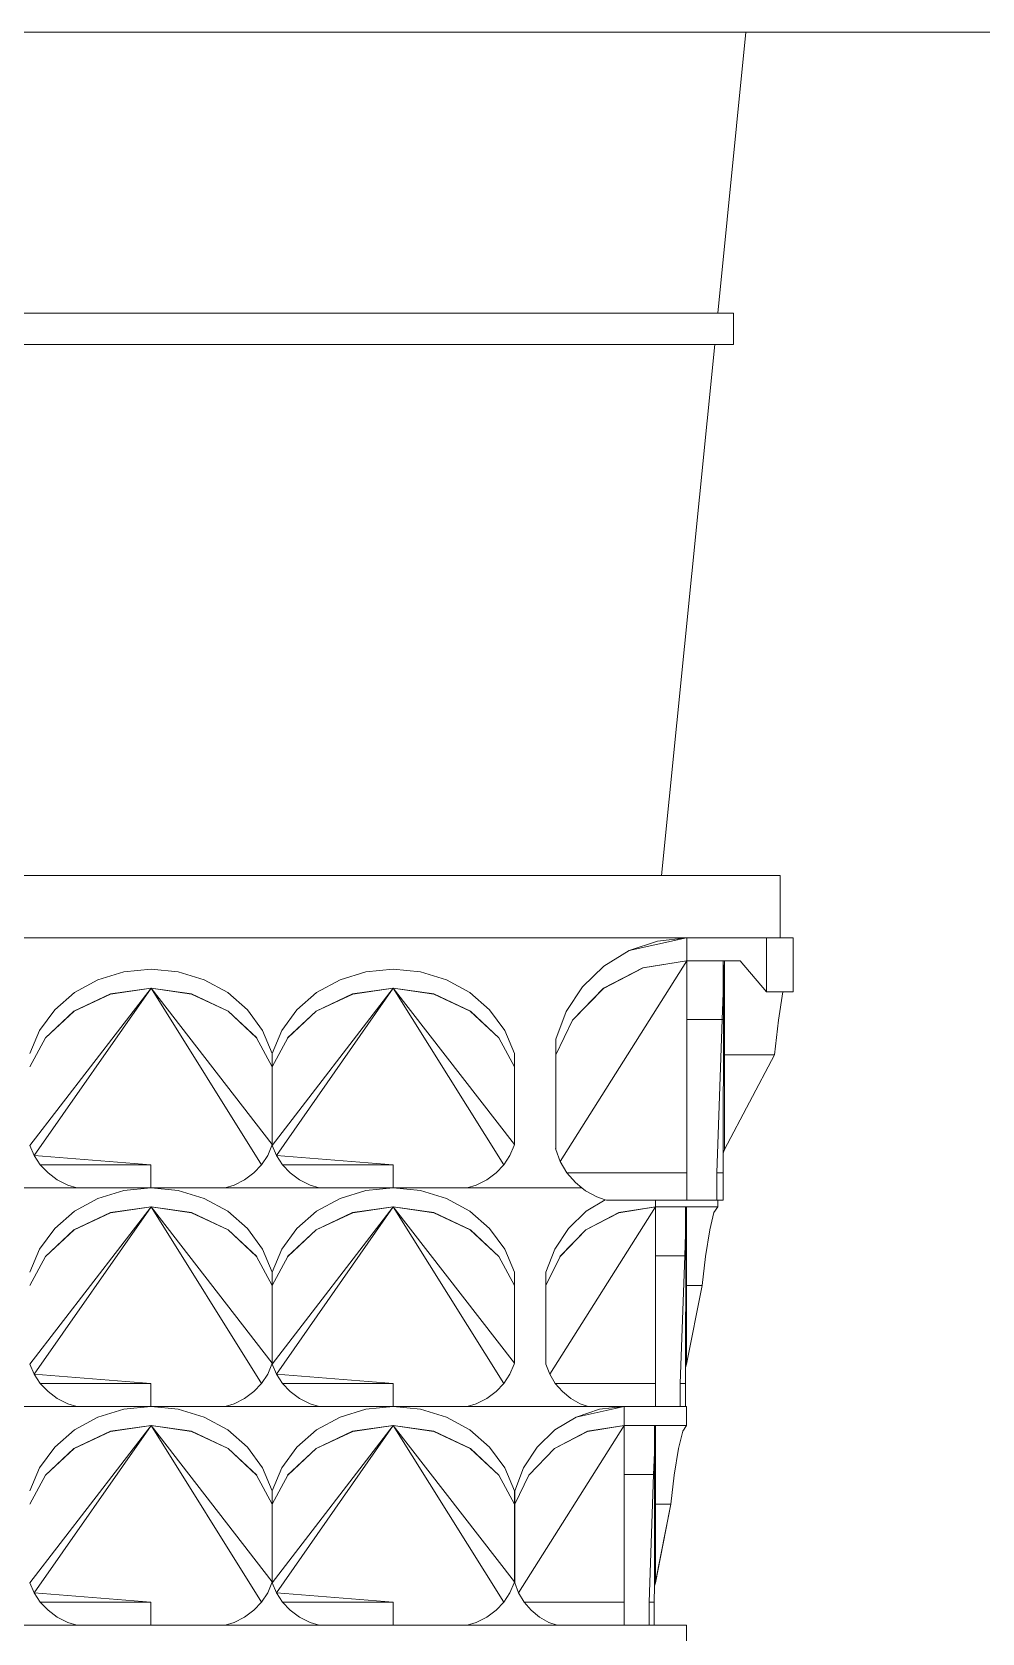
# Model space of a CAD drawing. Header units: millimetres. Extents: x -667 to -468, y -723 to -475.
# Drawn here: x -613.1814 to -612.9381, y -487.9549 to -487.5449 of the extents above; entities that cross this region are included whole.
import ezdxf

# ---------------------------------------------------------------- set-up
doc = ezdxf.new("R2010")
doc.units = ezdxf.units.MM
doc.layers.add('dinding', color=36, linetype='Continuous', lineweight=9)

msp = doc.modelspace()

# ---------------------------------------------------------------- linework, layer by layer
at = {"layer": 'dinding'}
for p, q in [((-613.36496, -487.54493), (-612.99856, -487.54493)), ((-612.99856, -487.54493), (-613.00576, -487.61693)), ((-612.88976, -487.54493), (-612.99856, -487.54493)), ((-613.35776, -487.61693), (-613.00576, -487.61693)), ((-613.00576, -487.61693), (-613.00176, -487.61693)), ((-613.00176, -487.62493), (-613.00176, -487.61693)), ((-613.35696, -487.62493), (-613.00656, -487.62493)), ((-613.00656, -487.62493), (-613.02016, -487.76093)), ((-613.00656, -487.62493), (-613.00176, -487.62493)), ((-613.34336, -487.76093), (-613.02016, -487.76093)), ((-613.02016, -487.76093), (-612.98976, -487.76093)), ((-612.98976, -487.77693), (-612.98976, -487.76093)), ((-613.34973, -487.77694), (-613.01376, -487.77693)), ((-613.02843, -487.78018), (-613.01376, -487.77693)), ((-613.01376, -487.77693), (-613.02123, -487.77774)), ((-613.01366, -487.77693), (-613.01376, -487.77693)), ((-613.01366, -487.77693), (-613.01366, -487.78276)), ((-613.01366, -487.77693), (-612.99326, -487.77693)), ((-612.99326, -487.7907), (-612.99326, -487.77693)), ((-612.99326, -487.77693), (-612.98976, -487.77693)), ((-612.98976, -487.77693), (-612.98646, -487.77693)), ((-612.98646, -487.77693), (-612.98646, -487.79075)), ((-613.02843, -487.78018), (-613.03492, -487.78414)), ((-613.02123, -487.77774), (-613.02843, -487.78018)), ((-613.1509, -487.78493), (-613.15789, -487.78561)), ((-613.14392, -487.78561), (-613.1509, -487.78493)), ((-613.08887, -487.78493), (-613.09586, -487.78561)), ((-613.08188, -487.78561), (-613.08887, -487.78493)), ((-613.0461, -487.83419), (-613.01366, -487.78276)), ((-613.03492, -487.78414), (-613.04039, -487.78942)), ((-613.02493, -487.78455), (-613.03505, -487.7898)), ((-613.02491, -487.78457), (-613.03502, -487.78984)), ((-613.01376, -487.78277), (-613.02493, -487.78455)), ((-613.01376, -487.78277), (-613.02491, -487.78457)), ((-613.01376, -487.78277), (-613.01376, -487.78274)), ((-613.01366, -487.78276), (-613.01376, -487.78277)), ((-613.01366, -487.78276), (-613.01367, -487.79062)), ((-613.00435, -487.78276), (-613.01366, -487.78276)), ((-613.00406, -487.78277), (-613.00436, -487.79043)), ((-613.00435, -487.78276), (-613.00435, -487.78958)), ((-613.00406, -487.78277), (-613.00435, -487.78276)), ((-613.00434, -487.79782), (-613.00406, -487.78277)), ((-613.00009, -487.78276), (-613.00406, -487.78277)), ((-613.00406, -487.78277), (-613.00406, -487.80691)), ((-613.00006, -487.78276), (-613.00009, -487.78276)), ((-612.99329, -487.7907), (-613.00006, -487.78276)), ((-613.16454, -487.78764), (-613.17053, -487.79094)), ((-613.15789, -487.78561), (-613.16454, -487.78764)), ((-613.13727, -487.78764), (-613.14392, -487.78561)), ((-613.13128, -487.79094), (-613.13727, -487.78764)), ((-613.10251, -487.78764), (-613.10849, -487.79094)), ((-613.09586, -487.78561), (-613.10251, -487.78764)), ((-613.07524, -487.78764), (-613.08188, -487.78561)), ((-613.06925, -487.79094), (-613.07524, -487.78764)), ((-613.18192, -487.83006), (-613.1509, -487.78979)), ((-613.18085, -487.83265), (-613.1509, -487.78979)), ((-613.17053, -487.79094), (-613.17557, -487.79534)), ((-613.16131, -487.79128), (-613.17064, -487.79566)), ((-613.16129, -487.7913), (-613.17062, -487.79569)), ((-613.1509, -487.78979), (-613.16131, -487.79128)), ((-613.16129, -487.7913), (-613.16131, -487.79128)), ((-613.1509, -487.78979), (-613.16129, -487.7913)), ((-613.1405, -487.79128), (-613.1509, -487.78979)), ((-613.14052, -487.7913), (-613.1509, -487.78979)), ((-613.1509, -487.78979), (-613.12258, -487.83503)), ((-613.1509, -487.78979), (-613.11989, -487.82979)), ((-613.14052, -487.7913), (-613.1405, -487.79128)), ((-613.13119, -487.79569), (-613.14052, -487.7913)), ((-613.13117, -487.79566), (-613.1405, -487.79128)), ((-613.12624, -487.79534), (-613.13128, -487.79094)), ((-613.11989, -487.83006), (-613.08887, -487.78979)), ((-613.11881, -487.83265), (-613.08887, -487.78979)), ((-613.10849, -487.79094), (-613.11354, -487.79534)), ((-613.09927, -487.79128), (-613.10861, -487.79566)), ((-613.09926, -487.7913), (-613.10859, -487.79569)), ((-613.08887, -487.78979), (-613.09927, -487.79128)), ((-613.09926, -487.7913), (-613.09927, -487.79128)), ((-613.08887, -487.78979), (-613.09926, -487.7913)), ((-613.07847, -487.79128), (-613.08887, -487.78979)), ((-613.07849, -487.7913), (-613.08887, -487.78979)), ((-613.08887, -487.78979), (-613.06055, -487.83503)), ((-613.08887, -487.78979), (-613.05786, -487.82979)), ((-613.07849, -487.7913), (-613.07847, -487.79128)), ((-613.06916, -487.79569), (-613.07849, -487.7913)), ((-613.06913, -487.79566), (-613.07847, -487.79128)), ((-613.0642, -487.79534), (-613.06925, -487.79094)), ((-613.04039, -487.78942), (-613.04457, -487.79577)), ((-613.03505, -487.7898), (-613.04298, -487.79799)), ((-613.03502, -487.78984), (-613.04296, -487.79801)), ((-613.01367, -487.79067), (-613.01367, -487.79062)), ((-613.01367, -487.79783), (-613.01367, -487.79067)), ((-613.00436, -487.79102), (-613.00462, -487.79782)), ((-613.00435, -487.79099), (-613.00436, -487.79043)), ((-613.00435, -487.79099), (-613.00436, -487.79102)), ((-613.00436, -487.79102), (-613.00434, -487.79782)), ((-612.99329, -487.79076), (-612.99329, -487.7907)), ((-612.99326, -487.79076), (-612.99329, -487.79076)), ((-612.99326, -487.79076), (-612.99326, -487.7907)), ((-612.99326, -487.79076), (-612.98911, -487.79076)), ((-612.98911, -487.79076), (-612.99026, -487.79799)), ((-612.98911, -487.79076), (-612.98646, -487.79075)), ((-613.17557, -487.79534), (-613.17943, -487.80063)), ((-613.17064, -487.79566), (-613.17796, -487.80248)), ((-613.17062, -487.79569), (-613.17795, -487.8025)), ((-613.17062, -487.79569), (-613.17064, -487.79566)), ((-613.13119, -487.79569), (-613.13117, -487.79566)), ((-613.12386, -487.8025), (-613.13119, -487.79569)), ((-613.12384, -487.80248), (-613.13117, -487.79566)), ((-613.12238, -487.80063), (-613.12624, -487.79534)), ((-613.11354, -487.79534), (-613.1174, -487.80063)), ((-613.10861, -487.79566), (-613.11593, -487.80248)), ((-613.10859, -487.79569), (-613.11591, -487.8025)), ((-613.10859, -487.79569), (-613.10861, -487.79566)), ((-613.06916, -487.79569), (-613.06913, -487.79566)), ((-613.06183, -487.8025), (-613.06916, -487.79569)), ((-613.06181, -487.80248), (-613.06913, -487.79566)), ((-613.06034, -487.80063), (-613.0642, -487.79534)), ((-613.04457, -487.79577), (-613.04726, -487.80289)), ((-613.17943, -487.80063), (-613.18192, -487.80656)), ((-613.11989, -487.80656), (-613.12238, -487.80063)), ((-613.1174, -487.80063), (-613.11989, -487.80656)), ((-613.05786, -487.80656), (-613.06034, -487.80063)), ((-613.04298, -487.79799), (-613.04726, -487.8069)), ((-613.04726, -487.8069), (-613.04296, -487.79801)), ((-613.01369, -487.83705), (-613.01367, -487.79783)), ((-613.00462, -487.79782), (-613.01367, -487.79783)), ((-613.00462, -487.79782), (-613.00599, -487.83705)), ((-613.00462, -487.79782), (-613.00434, -487.79782)), ((-613.00434, -487.79782), (-613.00437, -487.83209)), ((-612.99026, -487.79799), (-612.99126, -487.80691)), ((-613.17795, -487.8025), (-613.18192, -487.80991)), ((-613.17795, -487.8025), (-613.17796, -487.80248)), ((-613.12386, -487.8025), (-613.12384, -487.80248)), ((-613.11989, -487.80991), (-613.12386, -487.8025)), ((-613.11591, -487.8025), (-613.11989, -487.80991)), ((-613.11591, -487.8025), (-613.11593, -487.80248)), ((-613.06183, -487.8025), (-613.06181, -487.80248)), ((-613.05786, -487.80991), (-613.06183, -487.8025)), ((-613.04726, -487.8069), (-613.04726, -487.80289)), ((-613.11989, -487.80991), (-613.11989, -487.80656)), ((-613.05786, -487.80991), (-613.05786, -487.80656)), ((-613.04726, -487.8069), (-613.04727, -487.83108)), ((-612.99126, -487.80691), (-613.00407, -487.83109)), ((-613.00407, -487.83109), (-613.00406, -487.80691)), ((-613.00406, -487.80691), (-612.99126, -487.80691)), ((-613.11989, -487.82979), (-613.11989, -487.80991)), ((-613.05786, -487.82979), (-613.05786, -487.80991)), ((-613.18085, -487.83265), (-613.18192, -487.83006)), ((-613.12101, -487.83266), (-613.11994, -487.83006)), ((-613.11994, -487.83006), (-613.11989, -487.82979)), ((-613.11989, -487.83006), (-613.11992, -487.82993)), ((-613.11989, -487.83006), (-613.11989, -487.82979)), ((-613.11881, -487.83265), (-613.11989, -487.83006)), ((-613.05898, -487.83266), (-613.05791, -487.83006)), ((-613.05791, -487.83006), (-613.05786, -487.82979)), ((-613.17928, -487.83503), (-613.18085, -487.83265)), ((-613.18085, -487.83265), (-613.15093, -487.83503)), ((-613.12258, -487.83503), (-613.12101, -487.83266)), ((-613.11725, -487.83503), (-613.11881, -487.83265)), ((-613.11881, -487.83265), (-613.0889, -487.83503)), ((-613.06055, -487.83503), (-613.05898, -487.83266)), ((-613.04727, -487.83108), (-613.04733, -487.83076)), ((-613.0461, -487.83419), (-613.04727, -487.83108)), ((-613.04441, -487.83705), (-613.0461, -487.83419)), ((-613.00437, -487.83209), (-613.00438, -487.83705)), ((-613.00437, -487.83209), (-613.00407, -487.83109)), ((-613.17728, -487.83713), (-613.17928, -487.83503)), ((-613.17928, -487.83503), (-613.15093, -487.83503)), ((-613.17491, -487.83887), (-613.17728, -487.83713)), ((-613.15093, -487.83503), (-613.15093, -487.84093)), ((-613.12696, -487.83887), (-613.12458, -487.83713)), ((-613.12458, -487.83713), (-613.12258, -487.83503)), ((-613.11525, -487.83713), (-613.11725, -487.83503)), ((-613.11725, -487.83503), (-613.0889, -487.83503)), ((-613.11287, -487.83887), (-613.11525, -487.83713)), ((-613.0889, -487.83503), (-613.0889, -487.84093)), ((-613.06493, -487.83887), (-613.06255, -487.83713)), ((-613.06255, -487.83713), (-613.06055, -487.83503)), ((-613.04224, -487.83956), (-613.04441, -487.83705)), ((-613.04441, -487.83705), (-613.01369, -487.83705)), ((-613.01367, -487.84413), (-613.01369, -487.83705)), ((-613.00599, -487.83705), (-613.00599, -487.84413)), ((-613.00599, -487.83705), (-613.00438, -487.83705)), ((-613.00438, -487.83705), (-613.00438, -487.84413)), ((-613.19398, -487.84093), (-613.16992, -487.84093)), ((-613.17223, -487.84021), (-613.17491, -487.83887)), ((-613.16992, -487.84093), (-613.17223, -487.84021)), ((-613.15093, -487.84093), (-613.16992, -487.84093)), ((-613.15789, -487.84161), (-613.16454, -487.84364)), ((-613.15093, -487.84093), (-613.15789, -487.84161)), ((-613.1509, -487.84093), (-613.15093, -487.84093)), ((-613.14392, -487.84161), (-613.1509, -487.84093)), ((-613.13195, -487.84093), (-613.1509, -487.84093)), ((-613.13727, -487.84364), (-613.14392, -487.84161)), ((-613.13195, -487.84093), (-613.12964, -487.84021)), ((-613.13195, -487.84093), (-613.10788, -487.84093)), ((-613.12964, -487.84021), (-613.12696, -487.83887)), ((-613.11019, -487.84021), (-613.11287, -487.83887)), ((-613.10788, -487.84093), (-613.11019, -487.84021)), ((-613.0889, -487.84093), (-613.10788, -487.84093)), ((-613.09586, -487.84161), (-613.10251, -487.84364)), ((-613.0889, -487.84093), (-613.09586, -487.84161)), ((-613.08887, -487.84093), (-613.0889, -487.84093)), ((-613.08188, -487.84161), (-613.08887, -487.84093)), ((-613.06992, -487.84093), (-613.08887, -487.84093)), ((-613.07524, -487.84364), (-613.08188, -487.84161)), ((-613.06992, -487.84093), (-613.0676, -487.84021)), ((-613.06992, -487.84093), (-613.04056, -487.84093)), ((-613.0676, -487.84021), (-613.06493, -487.83887)), ((-613.04056, -487.84093), (-613.04224, -487.83956)), ((-613.03967, -487.84166), (-613.04056, -487.84093)), ((-613.03677, -487.84327), (-613.03967, -487.84166)), ((-613.18192, -487.88606), (-613.1509, -487.84579)), ((-613.18085, -487.88865), (-613.1509, -487.84579)), ((-613.16454, -487.84364), (-613.17053, -487.84694)), ((-613.1509, -487.84579), (-613.16131, -487.84728)), ((-613.1509, -487.84579), (-613.16129, -487.8473)), ((-613.1405, -487.84728), (-613.1509, -487.84579)), ((-613.14052, -487.8473), (-613.1509, -487.84579)), ((-613.1509, -487.84579), (-613.12258, -487.89103)), ((-613.1509, -487.84579), (-613.11989, -487.88579)), ((-613.13128, -487.84694), (-613.13727, -487.84364)), ((-613.11989, -487.88606), (-613.08887, -487.84579)), ((-613.11881, -487.88865), (-613.08887, -487.84579)), ((-613.10251, -487.84364), (-613.10849, -487.84694)), ((-613.08887, -487.84579), (-613.09927, -487.84728)), ((-613.08887, -487.84579), (-613.09926, -487.8473)), ((-613.07847, -487.84728), (-613.08887, -487.84579)), ((-613.07849, -487.8473), (-613.08887, -487.84579)), ((-613.08887, -487.84579), (-613.06055, -487.89103)), ((-613.08887, -487.84579), (-613.05786, -487.88579)), ((-613.06925, -487.84694), (-613.07524, -487.84364)), ((-613.0488, -487.88866), (-613.02176, -487.84579)), ((-613.03464, -487.844), (-613.03947, -487.84694)), ((-613.03464, -487.844), (-613.03677, -487.84327)), ((-613.03426, -487.84413), (-613.03464, -487.844)), ((-613.02176, -487.84413), (-613.03426, -487.84413)), ((-613.02176, -487.84579), (-613.03115, -487.84728)), ((-613.02176, -487.84579), (-613.03113, -487.8473)), ((-613.02176, -487.84413), (-613.02176, -487.84579)), ((-613.01367, -487.84413), (-613.02176, -487.84413)), ((-613.02176, -487.84579), (-613.02176, -487.85234)), ((-613.014, -487.84579), (-613.02176, -487.84579)), ((-613.014, -487.84579), (-613.014, -487.85147)), ((-613.01376, -487.84579), (-613.014, -487.84579)), ((-613.01376, -487.84579), (-613.014, -487.85218)), ((-613.01399, -487.85834), (-613.01376, -487.84579)), ((-613.00576, -487.84579), (-613.01376, -487.84579)), ((-613.01376, -487.84579), (-613.01376, -487.86591)), ((-613.00599, -487.84413), (-613.01367, -487.84413)), ((-613.00576, -487.84579), (-613.00674, -487.84728)), ((-613.00599, -487.84413), (-613.00576, -487.84413)), ((-613.00576, -487.84413), (-613.00576, -487.84579)), ((-613.00576, -487.84413), (-613.00438, -487.84413)), ((-613.17053, -487.84694), (-613.17557, -487.85134)), ((-613.16131, -487.84728), (-613.17064, -487.85166)), ((-613.16129, -487.8473), (-613.17062, -487.85169)), ((-613.16129, -487.8473), (-613.16131, -487.84728)), ((-613.14052, -487.8473), (-613.1405, -487.84728)), ((-613.13119, -487.85169), (-613.14052, -487.8473)), ((-613.13117, -487.85166), (-613.1405, -487.84728)), ((-613.12624, -487.85134), (-613.13128, -487.84694)), ((-613.10849, -487.84694), (-613.11354, -487.85134)), ((-613.09927, -487.84728), (-613.10861, -487.85166)), ((-613.09926, -487.8473), (-613.10859, -487.85169)), ((-613.09926, -487.8473), (-613.09927, -487.84728)), ((-613.07849, -487.8473), (-613.07847, -487.84728)), ((-613.06916, -487.85169), (-613.07849, -487.8473)), ((-613.06913, -487.85166), (-613.07847, -487.84728)), ((-613.0642, -487.85134), (-613.06925, -487.84694)), ((-613.03947, -487.84694), (-613.04403, -487.85134)), ((-613.03115, -487.84728), (-613.03958, -487.85166)), ((-613.03113, -487.8473), (-613.03956, -487.85169)), ((-613.00674, -487.84728), (-613.00783, -487.85166)), ((-613.17557, -487.85134), (-613.17943, -487.85663)), ((-613.17064, -487.85166), (-613.17796, -487.85848)), ((-613.17062, -487.85169), (-613.17795, -487.8585)), ((-613.17062, -487.85169), (-613.17064, -487.85166)), ((-613.13119, -487.85169), (-613.13117, -487.85166)), ((-613.12386, -487.8585), (-613.13119, -487.85169)), ((-613.12384, -487.85848), (-613.13117, -487.85166)), ((-613.12238, -487.85663), (-613.12624, -487.85134)), ((-613.11354, -487.85134), (-613.1174, -487.85663)), ((-613.10861, -487.85166), (-613.11593, -487.85848)), ((-613.10859, -487.85169), (-613.11591, -487.8585)), ((-613.10859, -487.85169), (-613.10861, -487.85166)), ((-613.06916, -487.85169), (-613.06913, -487.85166)), ((-613.06183, -487.8585), (-613.06916, -487.85169)), ((-613.06181, -487.85848), (-613.06913, -487.85166)), ((-613.06034, -487.85663), (-613.0642, -487.85134)), ((-613.04403, -487.85134), (-613.04751, -487.85663)), ((-613.03958, -487.85166), (-613.04619, -487.85848)), ((-613.03956, -487.85169), (-613.04617, -487.8585)), ((-613.02176, -487.85238), (-613.02176, -487.85234)), ((-613.02176, -487.85835), (-613.02176, -487.85238)), ((-613.014, -487.85267), (-613.01422, -487.85834)), ((-613.014, -487.85265), (-613.014, -487.85218)), ((-613.014, -487.85265), (-613.014, -487.85267)), ((-613.014, -487.85267), (-613.01399, -487.85834)), ((-613.00783, -487.85166), (-613.00892, -487.85848)), ((-613.17943, -487.85663), (-613.18192, -487.86256)), ((-613.17795, -487.8585), (-613.18192, -487.86591)), ((-613.17795, -487.8585), (-613.17796, -487.85848)), ((-613.12386, -487.8585), (-613.12384, -487.85848)), ((-613.11989, -487.86591), (-613.12386, -487.8585)), ((-613.11989, -487.86256), (-613.12238, -487.85663)), ((-613.1174, -487.85663), (-613.11989, -487.86256)), ((-613.11591, -487.8585), (-613.11989, -487.86591)), ((-613.11591, -487.8585), (-613.11593, -487.85848)), ((-613.06183, -487.8585), (-613.06181, -487.85848)), ((-613.05786, -487.86591), (-613.06183, -487.8585)), ((-613.05786, -487.86256), (-613.06034, -487.85663)), ((-613.04751, -487.85663), (-613.04976, -487.86256)), ((-613.04617, -487.8585), (-613.04976, -487.86591)), ((-613.04619, -487.85848), (-613.04617, -487.8585)), ((-613.01422, -487.85834), (-613.02176, -487.85835)), ((-613.02176, -487.89103), (-613.02176, -487.85835)), ((-613.01422, -487.85834), (-613.01536, -487.89104)), ((-613.01422, -487.85834), (-613.01399, -487.85834)), ((-613.01399, -487.85834), (-613.01401, -487.8869)), ((-613.00892, -487.85848), (-613.00976, -487.86591)), ((-613.11989, -487.86591), (-613.11989, -487.86256)), ((-613.05786, -487.86591), (-613.05786, -487.86256)), ((-613.04976, -487.86591), (-613.04976, -487.86256)), ((-613.11989, -487.88579), (-613.11989, -487.86591)), ((-613.05786, -487.88579), (-613.05786, -487.86591)), ((-613.04976, -487.86591), (-613.04976, -487.88606)), ((-613.01376, -487.86591), (-613.00976, -487.86591)), ((-613.00976, -487.86591), (-613.01376, -487.88606)), ((-613.01376, -487.88606), (-613.01376, -487.86591)), ((-613.18085, -487.88865), (-613.18192, -487.88606)), ((-613.12101, -487.88866), (-613.11994, -487.88606)), ((-613.11994, -487.88606), (-613.11989, -487.88579)), ((-613.11989, -487.88606), (-613.11992, -487.88593)), ((-613.11989, -487.88606), (-613.11989, -487.88579)), ((-613.11881, -487.88865), (-613.11989, -487.88606)), ((-613.05898, -487.88866), (-613.05791, -487.88606)), ((-613.05791, -487.88606), (-613.05786, -487.88579)), ((-613.0488, -487.88866), (-613.04976, -487.88606)), ((-613.01401, -487.8869), (-613.01402, -487.89104)), ((-613.01401, -487.8869), (-613.01376, -487.88606)), ((-613.17928, -487.89103), (-613.18085, -487.88865)), ((-613.18085, -487.88865), (-613.15093, -487.89103)), ((-613.17728, -487.89313), (-613.17928, -487.89103)), ((-613.17928, -487.89103), (-613.15093, -487.89103)), ((-613.15093, -487.89103), (-613.15093, -487.89693)), ((-613.12458, -487.89313), (-613.12258, -487.89103)), ((-613.12258, -487.89103), (-613.12101, -487.88866)), ((-613.11725, -487.89103), (-613.11881, -487.88865)), ((-613.11881, -487.88865), (-613.0889, -487.89103)), ((-613.11525, -487.89313), (-613.11725, -487.89103)), ((-613.11725, -487.89103), (-613.0889, -487.89103)), ((-613.0889, -487.89103), (-613.0889, -487.89693)), ((-613.06255, -487.89313), (-613.06055, -487.89103)), ((-613.06055, -487.89103), (-613.05898, -487.88866)), ((-613.0488, -487.88866), (-613.04738, -487.89103)), ((-613.04557, -487.89313), (-613.04738, -487.89103)), ((-613.04738, -487.89103), (-613.02176, -487.89103)), ((-613.02176, -487.89693), (-613.02176, -487.89103)), ((-613.01536, -487.89104), (-613.01536, -487.89693)), ((-613.01536, -487.89104), (-613.01402, -487.89104)), ((-613.01402, -487.89104), (-613.01402, -487.89693)), ((-613.17491, -487.89487), (-613.17728, -487.89313)), ((-613.17223, -487.89622), (-613.17491, -487.89487)), ((-613.12964, -487.89622), (-613.12696, -487.89487)), ((-613.12696, -487.89487), (-613.12458, -487.89313)), ((-613.11287, -487.89487), (-613.11525, -487.89313)), ((-613.11019, -487.89622), (-613.11287, -487.89487)), ((-613.0676, -487.89622), (-613.06493, -487.89487)), ((-613.06493, -487.89487), (-613.06255, -487.89313)), ((-613.04342, -487.89487), (-613.04557, -487.89313)), ((-613.04101, -487.89622), (-613.04342, -487.89487)), ((-613.19398, -487.89693), (-613.16992, -487.89693)), ((-613.16992, -487.89693), (-613.17223, -487.89622)), ((-613.16454, -487.89964), (-613.17053, -487.90294)), ((-613.15093, -487.89693), (-613.16992, -487.89693)), ((-613.15789, -487.89761), (-613.16454, -487.89964)), ((-613.15093, -487.89693), (-613.15789, -487.89761)), ((-613.1509, -487.89693), (-613.15093, -487.89693)), ((-613.14392, -487.89761), (-613.1509, -487.89693)), ((-613.13195, -487.89693), (-613.1509, -487.89693)), ((-613.13727, -487.89964), (-613.14392, -487.89761)), ((-613.13128, -487.90294), (-613.13727, -487.89964)), ((-613.13195, -487.89693), (-613.12964, -487.89622)), ((-613.13195, -487.89693), (-613.10788, -487.89693)), ((-613.10788, -487.89693), (-613.11019, -487.89622)), ((-613.10251, -487.89964), (-613.10849, -487.90294)), ((-613.0889, -487.89693), (-613.10788, -487.89693)), ((-613.09586, -487.89761), (-613.10251, -487.89964)), ((-613.0889, -487.89693), (-613.09586, -487.89761)), ((-613.08887, -487.89693), (-613.0889, -487.89693)), ((-613.08188, -487.89761), (-613.08887, -487.89693)), ((-613.06992, -487.89693), (-613.08887, -487.89693)), ((-613.07524, -487.89964), (-613.08188, -487.89761)), ((-613.06925, -487.90294), (-613.07524, -487.89964)), ((-613.06992, -487.89693), (-613.0676, -487.89622)), ((-613.06992, -487.89693), (-613.03892, -487.89693)), ((-613.04207, -487.89964), (-613.04747, -487.90294)), ((-613.04207, -487.89964), (-613.02976, -487.89693)), ((-613.03606, -487.89761), (-613.04207, -487.89964)), ((-613.03892, -487.89693), (-613.04101, -487.89622)), ((-613.03889, -487.89693), (-613.03892, -487.89693)), ((-613.03176, -487.89693), (-613.03889, -487.89693)), ((-613.02976, -487.89693), (-613.03606, -487.89761)), ((-613.02976, -487.89693), (-613.03176, -487.89693)), ((-613.02976, -487.89693), (-613.02976, -487.90179)), ((-613.02176, -487.89693), (-613.02976, -487.89693)), ((-613.01536, -487.89693), (-613.02176, -487.89693)), ((-613.01536, -487.89693), (-613.01402, -487.89693)), ((-613.01402, -487.89693), (-613.01376, -487.89693)), ((-613.01376, -487.89693), (-613.01376, -487.90179)), ((-613.18192, -487.94206), (-613.1509, -487.90179)), ((-613.18085, -487.94465), (-613.1509, -487.90179)), ((-613.17053, -487.90294), (-613.17557, -487.90734)), ((-613.16131, -487.90328), (-613.17064, -487.90766)), ((-613.16129, -487.9033), (-613.17062, -487.90769)), ((-613.1509, -487.90179), (-613.16131, -487.90328)), ((-613.16129, -487.9033), (-613.16131, -487.90328)), ((-613.1509, -487.90179), (-613.16129, -487.9033)), ((-613.1405, -487.90328), (-613.1509, -487.90179)), ((-613.14052, -487.9033), (-613.1509, -487.90179)), ((-613.1509, -487.90179), (-613.12258, -487.94703)), ((-613.1509, -487.90179), (-613.11989, -487.94179)), ((-613.14052, -487.9033), (-613.1405, -487.90328)), ((-613.13119, -487.90769), (-613.14052, -487.9033)), ((-613.13117, -487.90766), (-613.1405, -487.90328)), ((-613.12624, -487.90734), (-613.13128, -487.90294)), ((-613.11989, -487.94206), (-613.08887, -487.90179)), ((-613.11881, -487.94465), (-613.08887, -487.90179)), ((-613.10849, -487.90294), (-613.11354, -487.90734)), ((-613.09927, -487.90328), (-613.10861, -487.90766)), ((-613.09926, -487.9033), (-613.10859, -487.90769)), ((-613.08887, -487.90179), (-613.09927, -487.90328)), ((-613.09926, -487.9033), (-613.09927, -487.90328)), ((-613.08887, -487.90179), (-613.09926, -487.9033)), ((-613.07847, -487.90328), (-613.08887, -487.90179)), ((-613.07849, -487.9033), (-613.08887, -487.90179)), ((-613.08887, -487.90179), (-613.06055, -487.94703)), ((-613.08887, -487.90179), (-613.05786, -487.94179)), ((-613.07849, -487.9033), (-613.07847, -487.90328)), ((-613.06916, -487.90769), (-613.07849, -487.9033)), ((-613.06913, -487.90766), (-613.07847, -487.90328)), ((-613.0642, -487.90734), (-613.06925, -487.90294)), ((-613.05679, -487.94465), (-613.02976, -487.90179)), ((-613.04747, -487.90294), (-613.05203, -487.90734)), ((-613.03915, -487.90328), (-613.04758, -487.90766)), ((-613.03913, -487.9033), (-613.04756, -487.90769)), ((-613.02976, -487.90179), (-613.03915, -487.90328)), ((-613.02976, -487.90179), (-613.03913, -487.9033)), ((-613.022, -487.90179), (-613.02976, -487.90179)), ((-613.02976, -487.90179), (-613.02976, -487.90736)), ((-613.022, -487.90179), (-613.022, -487.90747)), ((-613.02176, -487.90179), (-613.022, -487.90179)), ((-613.02176, -487.90179), (-613.022, -487.90818)), ((-613.02199, -487.91434), (-613.02176, -487.90179)), ((-613.01376, -487.90179), (-613.02176, -487.90179)), ((-613.02176, -487.90179), (-613.02176, -487.92191)), ((-613.01474, -487.90328), (-613.01583, -487.90766)), ((-613.01376, -487.90179), (-613.01474, -487.90328)), ((-613.17557, -487.90734), (-613.17943, -487.91263)), ((-613.17064, -487.90766), (-613.17796, -487.91448)), ((-613.17062, -487.90769), (-613.17795, -487.9145)), ((-613.17062, -487.90769), (-613.17064, -487.90766)), ((-613.13119, -487.90769), (-613.13117, -487.90766)), ((-613.12386, -487.9145), (-613.13119, -487.90769)), ((-613.12384, -487.91448), (-613.13117, -487.90766)), ((-613.12238, -487.91263), (-613.12624, -487.90734)), ((-613.11354, -487.90734), (-613.1174, -487.91263)), ((-613.10861, -487.90766), (-613.11593, -487.91448)), ((-613.10859, -487.90769), (-613.11591, -487.9145)), ((-613.10859, -487.90769), (-613.10861, -487.90766)), ((-613.06916, -487.90769), (-613.06913, -487.90766)), ((-613.06183, -487.9145), (-613.06916, -487.90769)), ((-613.06181, -487.91448), (-613.06913, -487.90766)), ((-613.06034, -487.91263), (-613.0642, -487.90734)), ((-613.05203, -487.90734), (-613.05551, -487.91263)), ((-613.04758, -487.90766), (-613.05419, -487.91448)), ((-613.04756, -487.90769), (-613.05417, -487.9145)), ((-613.02976, -487.90834), (-613.02976, -487.90736)), ((-613.022, -487.90865), (-613.022, -487.90818)), ((-613.01583, -487.90766), (-613.01692, -487.91448)), ((-613.02976, -487.90834), (-613.02976, -487.90838)), ((-613.02976, -487.91265), (-613.02976, -487.90838)), ((-613.022, -487.90867), (-613.02222, -487.91434)), ((-613.022, -487.90865), (-613.022, -487.90867)), ((-613.022, -487.90867), (-613.02199, -487.91434)), ((-613.17943, -487.91263), (-613.18192, -487.91856)), ((-613.17795, -487.9145), (-613.18192, -487.92191)), ((-613.17795, -487.9145), (-613.17796, -487.91448)), ((-613.12386, -487.9145), (-613.12384, -487.91448)), ((-613.11989, -487.92191), (-613.12386, -487.9145)), ((-613.11989, -487.91856), (-613.12238, -487.91263)), ((-613.1174, -487.91263), (-613.11989, -487.91856)), ((-613.11591, -487.9145), (-613.11989, -487.92191)), ((-613.11591, -487.9145), (-613.11593, -487.91448)), ((-613.06183, -487.9145), (-613.06181, -487.91448)), ((-613.05786, -487.92191), (-613.06183, -487.9145)), ((-613.05786, -487.91856), (-613.06034, -487.91263)), ((-613.05551, -487.91263), (-613.05776, -487.91856)), ((-613.05417, -487.9145), (-613.05776, -487.92191)), ((-613.05419, -487.91448), (-613.05417, -487.9145)), ((-613.02976, -487.91434), (-613.02976, -487.91265)), ((-613.02222, -487.91434), (-613.02976, -487.91434)), ((-613.02976, -487.94703), (-613.02976, -487.91434)), ((-613.02222, -487.91434), (-613.02336, -487.94703)), ((-613.02222, -487.91434), (-613.02199, -487.91434)), ((-613.02199, -487.91434), (-613.02201, -487.94289)), ((-613.01692, -487.91448), (-613.01776, -487.92191)), ((-613.11989, -487.92191), (-613.11989, -487.91856)), ((-613.05786, -487.92191), (-613.05786, -487.91856)), ((-613.05776, -487.92191), (-613.05776, -487.91856)), ((-613.11989, -487.94179), (-613.11989, -487.92191)), ((-613.05786, -487.94179), (-613.05786, -487.92191)), ((-613.05776, -487.92191), (-613.05776, -487.94206)), ((-613.02176, -487.92191), (-613.01776, -487.92191)), ((-613.02176, -487.94179), (-613.02176, -487.92191)), ((-613.01776, -487.92191), (-613.02176, -487.94206)), ((-613.01776, -487.92191), (-613.02176, -487.94179)), ((-613.18085, -487.94465), (-613.18192, -487.94206)), ((-613.17928, -487.94703), (-613.18085, -487.94465)), ((-613.18085, -487.94465), (-613.15093, -487.94703)), ((-613.12258, -487.94703), (-613.12101, -487.94465)), ((-613.12101, -487.94465), (-613.11994, -487.94206)), ((-613.11994, -487.94206), (-613.11989, -487.94179)), ((-613.11989, -487.94206), (-613.11992, -487.94193)), ((-613.11989, -487.94206), (-613.11989, -487.94179)), ((-613.11881, -487.94465), (-613.11989, -487.94206)), ((-613.11725, -487.94703), (-613.11881, -487.94465)), ((-613.11881, -487.94465), (-613.0889, -487.94703)), ((-613.06055, -487.94703), (-613.05898, -487.94465)), ((-613.05898, -487.94465), (-613.05791, -487.94206)), ((-613.05791, -487.94206), (-613.05786, -487.94179)), ((-613.05776, -487.94206), (-613.05781, -487.94179)), ((-613.05679, -487.94465), (-613.05776, -487.94206)), ((-613.05538, -487.94703), (-613.05679, -487.94465)), ((-613.02201, -487.94289), (-613.02202, -487.94703)), ((-613.02201, -487.94289), (-613.02176, -487.94206)), ((-613.02176, -487.94206), (-613.02176, -487.94179)), ((-613.17728, -487.94912), (-613.17928, -487.94703)), ((-613.17928, -487.94703), (-613.15093, -487.94703)), ((-613.17491, -487.95087), (-613.17728, -487.94912)), ((-613.15093, -487.94703), (-613.15093, -487.95293)), ((-613.12696, -487.95087), (-613.12458, -487.94912)), ((-613.12458, -487.94912), (-613.12258, -487.94703)), ((-613.11525, -487.94912), (-613.11725, -487.94703)), ((-613.11725, -487.94703), (-613.0889, -487.94703)), ((-613.11287, -487.95087), (-613.11525, -487.94912)), ((-613.0889, -487.94703), (-613.0889, -487.95293)), ((-613.06493, -487.95087), (-613.06255, -487.94912)), ((-613.06255, -487.94912), (-613.06055, -487.94703)), ((-613.05357, -487.94913), (-613.05538, -487.94703)), ((-613.05538, -487.94703), (-613.02976, -487.94703)), ((-613.05142, -487.95087), (-613.05357, -487.94913)), ((-613.02976, -487.95293), (-613.02976, -487.94703)), ((-613.02336, -487.94703), (-613.02336, -487.95293)), ((-613.02336, -487.94703), (-613.02202, -487.94703)), ((-613.02202, -487.94703), (-613.02202, -487.95293)), ((-613.19398, -487.95293), (-613.16992, -487.95293)), ((-613.17223, -487.95221), (-613.17491, -487.95087)), ((-613.16992, -487.95293), (-613.17223, -487.95221)), ((-613.15093, -487.95293), (-613.16992, -487.95293)), ((-613.13195, -487.95293), (-613.15093, -487.95293)), ((-613.13195, -487.95293), (-613.12964, -487.95221)), ((-613.13195, -487.95293), (-613.10788, -487.95293)), ((-613.12964, -487.95221), (-613.12696, -487.95087)), ((-613.11019, -487.95221), (-613.11287, -487.95087)), ((-613.10788, -487.95293), (-613.11019, -487.95221)), ((-613.0889, -487.95293), (-613.10788, -487.95293)), ((-613.06992, -487.95293), (-613.0889, -487.95293)), ((-613.06992, -487.95293), (-613.0676, -487.95221)), ((-613.06992, -487.95293), (-613.04702, -487.95293)), ((-613.0676, -487.95221), (-613.06493, -487.95087)), ((-613.04901, -487.95221), (-613.05142, -487.95087)), ((-613.04692, -487.95293), (-613.04901, -487.95221)), ((-613.04702, -487.95293), (-613.04692, -487.95293)), ((-613.04692, -487.95293), (-613.02976, -487.95293)), ((-613.02336, -487.95293), (-613.02976, -487.95293)), ((-613.02336, -487.95293), (-613.02202, -487.95293)), ((-613.01376, -487.95293), (-613.02202, -487.95293)), ((-613.01376, -487.95693), (-613.01376, -487.95293))]:
    msp.add_line(p, q, dxfattribs=at)

doc.saveas('drawing.dxf')
